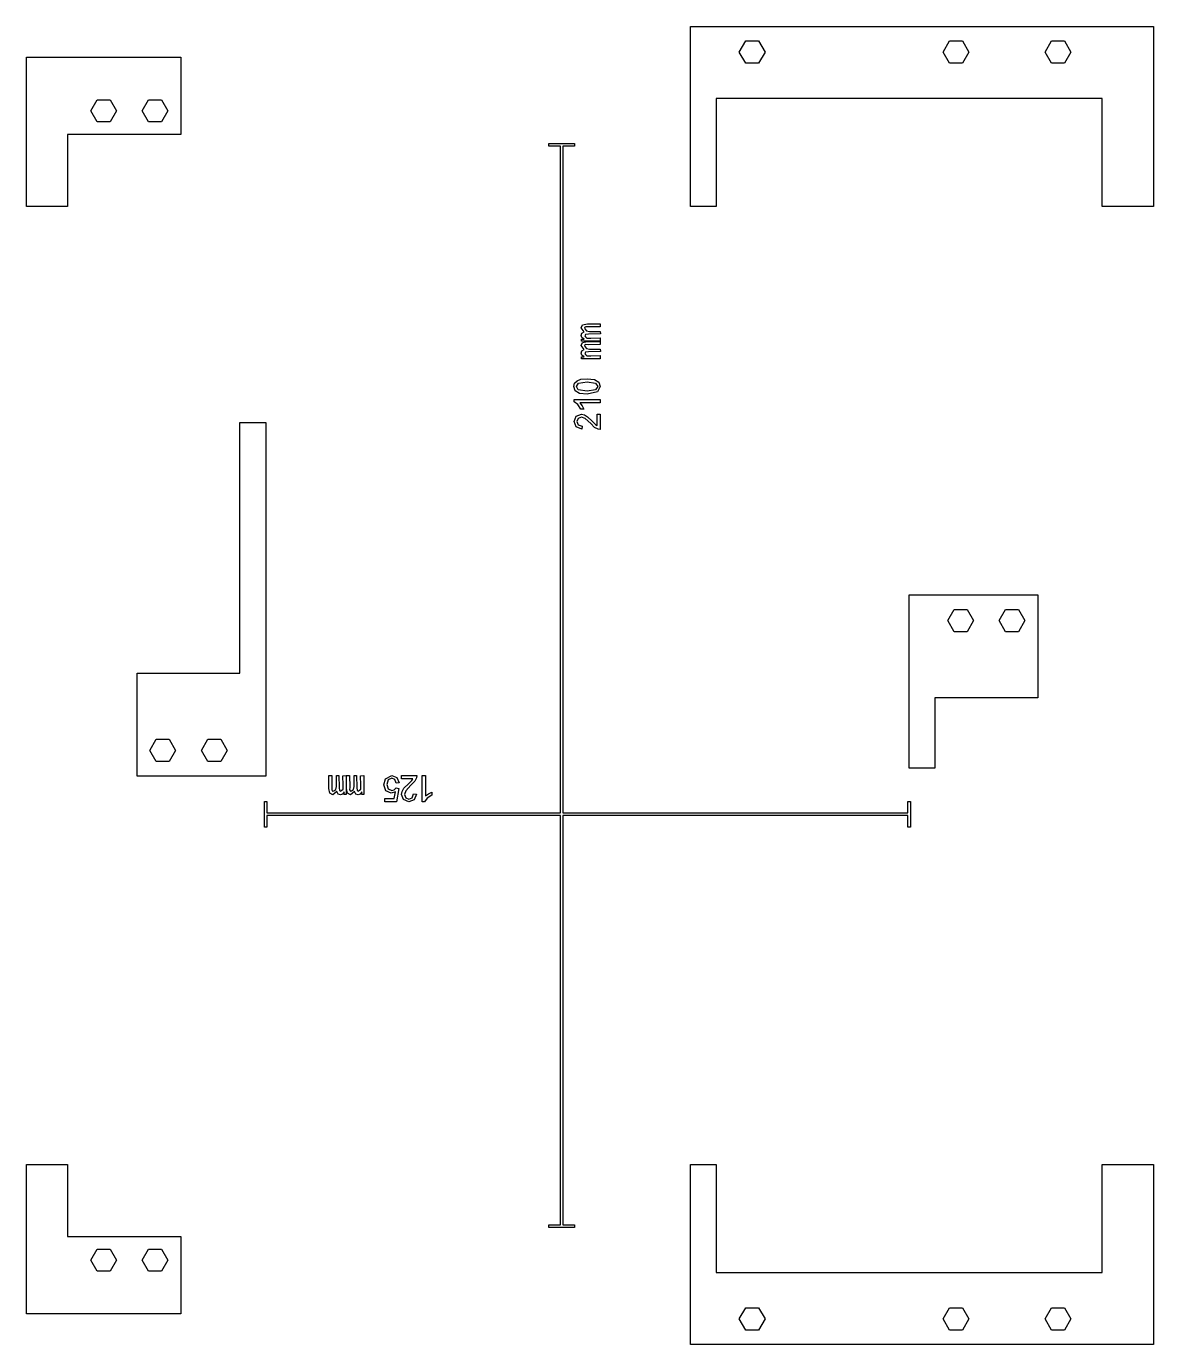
# Model space of a CAD drawing. Extents: x -5 to 214, y 20 to 277.
import ezdxf

# ---------------------------------------------------------------- set-up
doc = ezdxf.new("R2010")
doc.units = 0
doc.layers.get('0').update_dxf_attribs({"linetype": 'CONTINUOUS'})

msp = doc.modelspace()

# ---------------------------------------------------------------- linework, layer by layer
at = {"color": 7}
for points in [[(124.499999, 241.500007), (124.499999, 276.500007), (214.499999, 276.500007), (214.499999, 241.500007), (204.499999, 241.500007), (204.499999, 262.500007), (129.499998, 262.500007), (129.499998, 241.500007), (124.499999, 241.500007)], [(134, 271.500006), (135.249999, 273.665006), (137.75, 273.665006), (138.999999, 271.500006), (137.75, 269.335006), (135.249999, 269.335006), (134, 271.500006)], [(173.6, 271.500006), (174.849999, 273.665006), (177.349999, 273.665006), (178.599998, 271.500006), (177.349999, 269.335006), (174.849999, 269.335006), (173.6, 271.500006)], [(193.399999, 271.500006), (194.649999, 273.665006), (197.149999, 273.665006), (198.399999, 271.500006), (197.149999, 269.335006), (194.649999, 269.335006), (193.399999, 271.500006)], [(-4.500002, 241.500007), (-4.500002, 270.500005), (25.5, 270.500005), (25.5, 255.500007), (3.499999, 255.500007), (3.499999, 241.500007), (-4.500002, 241.500007)], [(7.999998, 260.100006), (9.25, 262.265006), (11.749998, 262.265006), (12.999999, 260.100006), (11.749998, 257.935006), (9.25, 257.935006), (7.999998, 260.100006)], [(17.999998, 260.100006), (19.25, 262.265006), (21.749997, 262.265006), (22.999999, 260.100006), (21.749997, 257.935006), (19.25, 257.935006), (17.999998, 260.100006)], [(41.75, 121.000005), (41.75, 126.000006), (42.249999, 126.000006), (42.249999, 123.750006), (99.249998, 123.750006), (99.249998, 253.250007), (96.999998, 253.250007), (96.999998, 253.750006), (101.999999, 253.750006), (101.999999, 253.250007), (99.749999, 253.250007), (99.749999, 123.750006), (166.749998, 123.750006), (166.749998, 126.000006), (167.25, 126.000006), (167.25, 121.000005), (166.749998, 121.000005), (166.749998, 123.250007), (99.749999, 123.250007), (99.749999, 43.75), (101.999999, 43.75), (101.999999, 43.250015), (96.999998, 43.250015), (96.999998, 43.75), (99.249998, 43.75), (99.249998, 123.250007), (42.249999, 123.250007), (42.249999, 121.000005), (41.75, 121.000005)], [(103.258998, 216.500006), (103.427998, 216.951005), (103.898999, 217.199005), (103.258998, 217.962007), (103.559999, 218.529006), (104.488, 218.727007), (106.999998, 218.727007), (106.999998, 218.154006), (104.725998, 218.122007), (104.222, 218.144021), (103.957998, 217.996007), (104.013999, 217.745007), (104.301998, 217.374006), (104.873998, 217.264007), (106.999998, 217.264007), (107.031, 216.783007), (104.715999, 216.720006), (104.128, 216.649005), (103.983, 216.407005), (104.152, 216.204005), (104.367999, 215.956006), (105.132999, 215.98101), (106.968998, 216.012007), (106.999998, 215.375006), (103.340998, 215.375006), (103.340998, 215.750006), (103.853999, 215.750006), (103.421998, 216.060007), (103.258998, 216.500006)], [(103.258998, 213.062006), (103.427998, 213.513005), (103.898999, 213.761005), (103.258998, 214.525006), (103.559999, 215.091006), (104.488, 215.289007), (106.999998, 215.289007), (106.999998, 214.716006), (104.725998, 214.685006), (104.222, 214.706992), (103.957998, 214.559006), (104.013999, 214.307006), (104.301998, 213.936006), (104.873998, 213.826007), (106.999998, 213.826007), (107.031, 213.345007), (104.715999, 213.283005), (104.128, 213.211005), (103.983, 212.969005), (104.152, 212.767007), (104.367999, 212.518005), (105.132999, 212.543998), (106.968998, 212.575006), (106.999998, 211.938005), (103.340998, 211.938005), (103.340998, 212.312006), (103.853999, 212.312006), (103.421998, 212.622007), (103.258998, 213.062006)], [(101.842, 206.562007), (102.005999, 207.211006), (102.477999, 207.672007), (103.228998, 207.957006), (104.422998, 208.061005), (105.856998, 207.895005), (106.701999, 207.398006), (106.999998, 206.562007), (106.475998, 205.517006), (104.422998, 205.063007), (102.980998, 205.231005), (102.138999, 205.729006), (101.842, 206.562007)], [(102.356, 206.556007), (102.765998, 207.216007), (104.422998, 207.481008), (106.075999, 207.216007), (106.49, 206.562007), (106.077997, 205.908005), (104.422998, 205.643007), (102.716999, 205.934007), (102.356, 206.556007)], [(101.928998, 203.615006), (101.928998, 204.014006), (106.999998, 204.014006), (106.999998, 203.394007), (103.047998, 203.394007), (103.475999, 202.807007), (103.795999, 202.154007), (103.195998, 202.154007), (102.604, 203.064007), (101.928998, 203.615006)], [(101.928998, 199.766006), (102.332, 200.800006), (103.330999, 201.181006), (103.926998, 201.069006), (104.543998, 200.699007), (105.431999, 199.841007), (106.067998, 199.197006), (106.403998, 198.962006), (106.403998, 201.187006), (106.999998, 201.187006), (106.999998, 198.188006), (106.568999, 198.253007), (105.897999, 198.620006), (105.132999, 199.349006), (104.062998, 200.348005), (103.316998, 200.608008), (102.695, 200.371006), (102.441999, 199.754006), (102.710999, 199.111005), (103.454999, 198.866005), (103.388998, 198.294005), (102.302999, 198.736005), (101.928998, 199.766006)], [(17, 130.900008), (17, 150.900007), (36.999999, 150.900007), (36.999999, 199.542006), (41.999998, 199.542006), (41.999998, 130.900008), (17, 130.900008)], [(166.999999, 132.458007), (166.999999, 166.100005), (191.999999, 166.100005), (191.999999, 146.100005), (171.999997, 146.100005), (171.999997, 132.458007), (166.999999, 132.458007)], [(174.499998, 161.100007), (175.75, 163.265007), (178.249998, 163.265007), (179.499999, 161.100007), (178.249998, 158.935006), (175.75, 158.935006), (174.499998, 161.100007)], [(184.499999, 161.100007), (185.749999, 163.265007), (188.249999, 163.265007), (189.499999, 161.100007), (188.249999, 158.935006), (185.749999, 158.935006), (184.499999, 161.100007)], [(19.499998, 135.900006), (20.749999, 138.065006), (23.249997, 138.065006), (24.499999, 135.900006), (23.249997, 133.735006), (20.749999, 133.735006), (19.499998, 135.900006)], [(29.499997, 135.900006), (30.749999, 138.065006), (33.25, 138.065006), (34.499999, 135.900006), (33.25, 133.735006), (30.749999, 133.735006), (29.499997, 135.900006)], [(54.272998, 128.488007), (54.272998, 131.000005), (54.846, 131.000005), (54.877998, 128.726008), (54.856013, 128.222007), (55.003999, 127.958005), (55.254999, 128.014006), (55.625997, 128.302005), (55.735999, 128.874005), (55.735999, 131.000005), (56.216999, 131.031007), (56.279999, 128.716006), (56.350998, 128.128007), (56.592998, 127.983007), (56.795997, 128.152007), (57.043997, 128.368006), (57.018992, 129.133006), (56.987, 130.969005), (57.625, 131.000005), (57.625, 127.341008), (57.25, 127.341008), (57.25, 127.854006), (56.939998, 127.422005), (56.5, 127.259005), (56.048997, 127.428005), (55.800998, 127.899006), (55.037998, 127.259005), (54.471, 127.560006), (54.272998, 128.488007)], [(57.710999, 128.488007), (57.710999, 131.000005), (58.284, 131.000005), (58.314999, 128.726008), (58.293014, 128.222007), (58.441, 127.958005), (58.692999, 128.014006), (59.064, 128.302005), (59.173999, 128.874005), (59.173999, 131.000005), (59.654999, 131.031007), (59.716997, 128.716006), (59.788998, 128.128007), (60.030998, 127.983007), (60.232998, 128.152007), (60.482, 128.368006), (60.456008, 129.133006), (60.425, 130.969005), (61.063, 131.000005), (61.061871, 127.341008)], [(64.938997, 129.201007), (65.296999, 130.387007), (66.483998, 131.000005), (67.490998, 130.614006), (67.937998, 129.591007), (67.353998, 129.536005), (67.053999, 130.251007), (66.483998, 130.490006), (65.805998, 130.153005), (65.527998, 129.257006), (65.795, 128.419006), (66.494, 128.113007), (66.977999, 128.249007), (67.317998, 128.602005), (67.839, 128.526005), (67.401, 125.932008), (65.151999, 125.932008), (65.151999, 126.524005), (66.956, 126.524005), (67.199998, 127.882005), (66.345999, 127.565007), (65.345999, 128.023006), (64.938997, 129.201007)], [(68.375998, 130.404005), (68.375998, 131.000005), (71.373997, 131.000005), (71.308999, 130.569006), (70.942999, 129.897007), (70.213999, 129.133006), (69.213998, 128.063005), (68.953998, 127.317007), (69.191, 126.695007), (69.808, 126.442006), (70.452, 126.711006), (70.697, 127.455006), (71.268999, 127.389005), (70.825998, 126.303006), (69.796, 125.929008), (68.762999, 126.332007), (68.381999, 127.331006), (68.492999, 127.927005), (68.862998, 128.544005), (69.721998, 129.433005), (70.365998, 130.068005), (70.600999, 130.404005), (68.375998, 130.404005)], [(72.422997, 125.929008), (72.422997, 131.000005), (73.043, 131.000005), (73.043, 127.048007), (73.630999, 127.476006), (74.283, 127.796006), (74.283, 127.196007), (73.373999, 126.604007), (72.822999, 125.929008), (72.422997, 125.929008)], [(61.061998, 127.341008), (60.686998, 127.341008), (60.686998, 127.854006), (60.377999, 127.422005), (59.936998, 127.259005), (59.486998, 127.428005), (59.238998, 127.899006), (58.474999, 127.259005), (57.909, 127.560006), (57.710999, 128.488007)], [(-4.500002, 26.500013), (-4.500002, 55.500012), (3.499999, 55.500012), (3.499999, 41.500011), (25.5, 41.500011), (25.5, 26.500013), (-4.500002, 26.500013)], [(124.499999, 20.499997), (124.499999, 55.500012), (129.499998, 55.500012), (129.499998, 34.499997), (204.499999, 34.499997), (204.499999, 55.500012), (214.499999, 55.500012), (214.499999, 20.499997), (124.499999, 20.499997)], [(7.999998, 36.900015), (9.25, 39.064998), (11.749998, 39.064998), (12.999999, 36.900015), (11.749998, 34.735004), (9.25, 34.735004), (7.999998, 36.900015)], [(17.999998, 36.900015), (19.25, 39.064998), (21.749997, 39.064998), (22.999999, 36.900015), (21.749997, 34.735004), (19.25, 34.735004), (17.999998, 36.900015)], [(134, 25.500015), (135.249999, 27.664998), (137.75, 27.664998), (138.999999, 25.500015), (137.75, 23.335004), (135.249999, 23.335004), (134, 25.500015)], [(173.6, 25.500015), (174.849999, 27.664998), (177.349999, 27.664998), (178.599998, 25.500015), (177.349999, 23.335004), (174.849999, 23.335004), (173.6, 25.500015)], [(193.399999, 25.500015), (194.649999, 27.664998), (197.149999, 27.664998), (198.399999, 25.500015), (197.149999, 23.335004), (194.649999, 23.335004), (193.399999, 25.500015)]]:
    msp.add_lwpolyline(points, dxfattribs=at)

doc.saveas('drawing.dxf')
